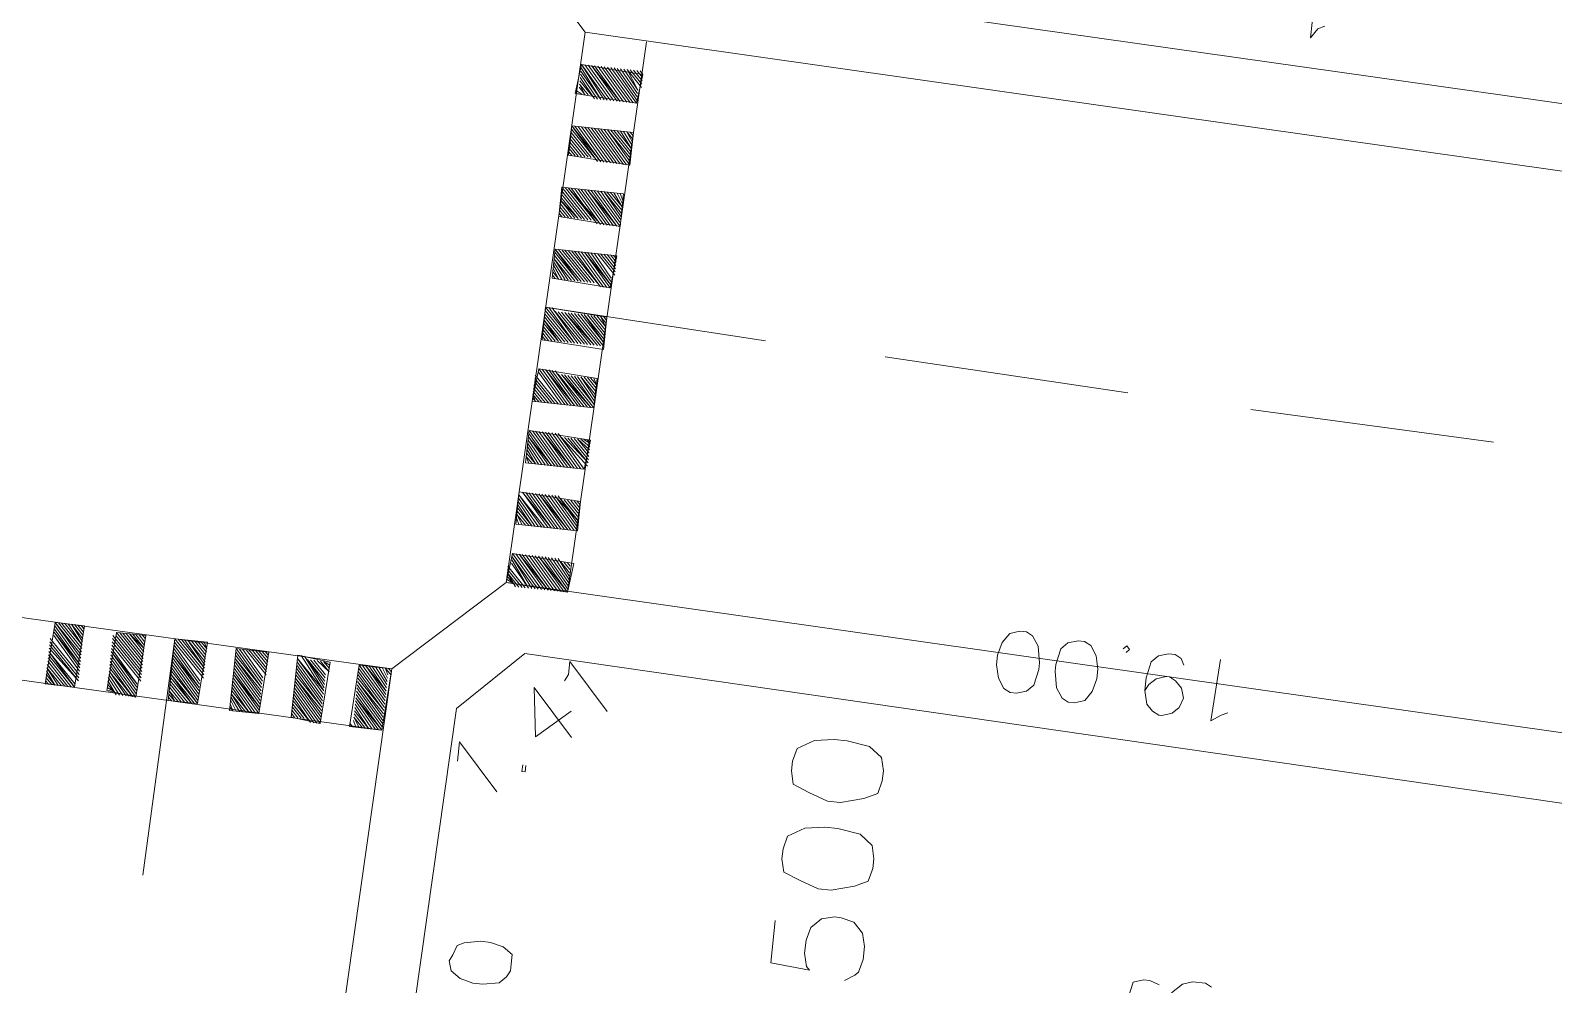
# Model space of a CAD drawing. Header units: metres. Extents: x -977055 to 805873, y -1033982 to 242021.
# Drawn here: x 2573.11 to 2597.9, y 857.35 to 872.87 of the extents above; entities that cross this region are included whole.
import ezdxf

# ---------------------------------------------------------------- set-up
doc = ezdxf.new("R2010")
doc.units = ezdxf.units.M
for name, color, linetype in [('PDF_acera', 7, 'Continuous'), ('PDF_areas por lote', 7, 'Continuous'), ('PDF_COTAS', 7, 'Continuous'), ('PDF_linea de centro', 7, 'Continuous'), ('PDF_LOTES', 7, 'Continuous'), ('PDF_No. lotes', 7, 'Continuous'), ('PDF_PASO DE CEBRA', 7, 'Continuous')]:
    doc.layers.add(name, color=color, linetype=linetype)

# ---------------------------------------------------------------- blocks, each defined once
blk = doc.blocks.new('CALLE')
at = {"layer": 'PDF_acera', "lineweight": 9}
for points in [[(-140.55552, -136.74528), (-139.28544, -138.100032), (-140.34384, -169.216992), (-141.740928, -170.487072), (-209.478528, -168.200928), (-215.70192, -134.20512)], [(-132.08832, -138.354048), (-133.14672, -169.471008), (-131.87664, -170.82576), (-75.188736, -172.773216), (-73.833984, -171.503136), (-72.775584, -140.386176), (-74.045664, -139.031424), (-130.733568, -137.083968)]]:
    blk.add_lwpolyline(points, close=True, dxfattribs=at)
at = {"layer": 'PDF_areas por lote', "lineweight": 9}
blk.add_lwpolyline([(-143.265024, -142.03728), (-143.815392, -142.03728), (-143.857728, -142.545312), (-143.815392, -142.502976), (-143.646048, -142.46064), (-143.476704, -142.46064), (-143.30736, -142.502976), (-143.180352, -142.629984), (-143.138016, -142.799328), (-143.138016, -142.884), (-143.180352, -143.053344), (-143.30736, -143.180352), (-143.476704, -143.222688), (-143.646048, -143.222688), (-143.815392, -143.180352), (-143.857728, -143.138016), (-143.9424, -143.011008)], dxfattribs=at)
for points in [[(-142.46064, -142.03728), (-142.629984, -142.079616), (-142.714656, -142.291296), (-142.799328, -142.545312), (-142.799328, -142.714656), (-142.714656, -143.011008), (-142.629984, -143.180352), (-142.46064, -143.222688), (-142.333632, -143.222688), (-142.164288, -143.180352), (-142.03728, -143.011008), (-141.994944, -142.714656), (-141.994944, -142.545312), (-142.03728, -142.291296), (-142.164288, -142.079616), (-142.333632, -142.03728)], [(-141.317568, -142.03728), (-141.486912, -142.079616), (-141.571584, -142.291296), (-141.656256, -142.545312), (-141.656256, -142.714656), (-141.571584, -143.011008), (-141.486912, -143.180352), (-141.317568, -143.222688), (-141.19056, -143.222688), (-141.021216, -143.180352), (-140.894208, -143.011008), (-140.851872, -142.714656), (-140.851872, -142.545312), (-140.894208, -142.291296), (-141.021216, -142.079616), (-141.19056, -142.03728)]]:
    blk.add_lwpolyline(points, close=True, dxfattribs=at)
at = {"layer": 'PDF_COTAS', "lineweight": 9}
for points in [[(-141.656256, -137.719008), (-141.571584, -137.719008), (-141.40224, -137.719008), (-141.994944, -138.269376)], [(-141.61392, -138.565728), (-141.698592, -138.565728), (-141.698592, -138.608064), (-141.61392, -138.608064)], [(-141.19056, -139.158432), (-140.597856, -138.608064), (-141.232896, -138.692736), (-140.851872, -139.116096)], [(-140.470848, -138.989088), (-140.386176, -139.031424), (-140.216832, -139.031424), (-140.809536, -139.581792)], [(-139.327776, -146.186208), (-139.28544, -146.228544), (-139.243104, -146.186208), (-139.28544, -146.143872)], [(-139.793472, -146.48256), (-139.7088, -146.524896), (-139.624128, -146.609568), (-139.581792, -146.736576), (-139.581792, -146.778912), (-139.624128, -146.863584), (-139.7088, -146.948256), (-139.835808, -146.990592), (-139.962816, -146.948256), (-140.047488, -146.863584), (-140.089824, -146.736576), (-140.089824, -146.69424), (-140.047488, -146.609568), (-139.962816, -146.524896), (-139.793472, -146.48256), (-139.624128, -146.48256), (-139.412448, -146.524896), (-139.327776, -146.609568), (-139.28544, -146.736576), (-139.28544, -146.821248), (-139.327776, -146.90592), (-139.412448, -146.948256)], [(-139.962816, -147.583296), (-140.005152, -147.498624), (-140.089824, -147.371616), (-139.28544, -147.413952)], [(-130.987584, -147.879648), (-131.02992, -147.794976), (-131.156928, -147.710304), (-130.352544, -147.710304)]]:
    blk.add_lwpolyline(points, dxfattribs=at)
for points in [[(-144.238752, -137.888352), (-144.36576, -137.930688), (-144.450432, -138.057696), (-144.492768, -138.22704), (-144.492768, -138.354048), (-144.450432, -138.565728), (-144.36576, -138.6504), (-144.281088, -138.692736), (-144.196416, -138.692736), (-144.069408, -138.692736), (-143.984736, -138.565728), (-143.9424, -138.396384), (-143.9424, -138.269376), (-143.984736, -138.057696), (-144.027072, -137.973024), (-144.15408, -137.930688)], [(-140.005152, -144.831456), (-139.962816, -144.958464), (-139.878144, -145.043136), (-139.666464, -145.085472), (-139.581792, -145.085472), (-139.370112, -145.043136), (-139.243104, -144.958464), (-139.200768, -144.873792), (-139.200768, -144.78912), (-139.243104, -144.662112), (-139.370112, -144.57744), (-139.539456, -144.535104), (-139.666464, -144.535104), (-139.835808, -144.57744), (-139.962816, -144.662112), (-140.005152, -144.746784)], [(-140.047488, -145.593504), (-140.005152, -145.720512), (-139.878144, -145.805184), (-139.7088, -145.84752), (-139.581792, -145.84752), (-139.412448, -145.805184), (-139.28544, -145.720512), (-139.243104, -145.63584), (-139.243104, -145.551168), (-139.28544, -145.42416), (-139.370112, -145.339488), (-139.581792, -145.297152), (-139.666464, -145.297152), (-139.878144, -145.339488), (-140.005152, -145.42416), (-140.047488, -145.508832)]]:
    blk.add_lwpolyline(points, close=True, dxfattribs=at)
at = {"layer": 'PDF_linea de centro', "lineweight": 9}
for points in [[(-143.561376, -133.824096), (-140.470848, -133.908768)], [(-135.68688, -138.22704), (-135.813888, -141.105888)], [(-135.856224, -142.67232), (-135.983232, -145.84752)], [(-136.025568, -147.456288), (-136.11024, -150.631488)]]:
    blk.add_lwpolyline(points, dxfattribs=at)
at = {"layer": 'PDF_LOTES', "lineweight": 20}
for points in [[(-150.2928, -153.298656), (-140.724864, -153.637344), (-140.174496, -138.43872), (-140.97888, -137.634336), (-149.742432, -137.337984)], [(-131.749632, -153.933696), (-122.181696, -154.272384), (-121.631328, -138.269376), (-130.39488, -137.973024), (-131.2416, -138.735072)]]:
    blk.add_lwpolyline(points, close=True, dxfattribs=at)
at = {"layer": 'PDF_No. lotes', "lineweight": 20}
for points in [[(-143.646048, -147.244608), (-143.51904, -147.371616), (-143.476704, -147.498624), (-143.476704, -147.667968), (-143.51904, -147.75264)], [(-143.561376, -147.075264), (-143.51904, -146.948256), (-143.51904, -146.863584), (-143.561376, -146.736576), (-143.773056, -146.69424)]]:
    blk.add_lwpolyline(points, dxfattribs=at)
at = {"layer": 'PDF_PASO DE CEBRA', "lineweight": 9}
for points in [[(-141.359904, -136.702944), (-141.19056, -131.114592)], [(-140.55552, -136.74528), (-140.386176, -131.114592)], [(-141.232896, -132.3), (-141.232896, -132.3)], [(-141.232896, -132.342336), (-141.19056, -132.3)], [(-141.232896, -132.384672), (-141.148224, -132.3)], [(-141.105888, -132.3), (-141.232896, -132.427008), (-141.063552, -132.3)], [(-141.232896, -132.469344), (-141.021216, -132.3), (-141.232896, -132.51168)], [(-141.232896, -132.554016), (-140.97888, -132.3)], [(-141.232896, -132.596352), (-140.936544, -132.3)], [(-141.232896, -132.638688), (-140.894208, -132.3)], [(-140.851872, -132.3), (-141.232896, -132.681024), (-140.809536, -132.3), (-141.19056, -132.681024)], [(-140.7672, -132.3), (-141.148224, -132.72336), (-140.724864, -132.3)], [(-141.105888, -132.72336), (-140.682528, -132.3)], [(-141.063552, -132.72336), (-140.640192, -132.3)], [(-141.021216, -132.72336), (-140.597856, -132.342336)], [(-140.97888, -132.72336), (-140.55552, -132.342336), (-140.936544, -132.72336), (-140.513184, -132.342336)], [(-140.894208, -132.72336), (-140.470848, -132.342336)], [(-140.851872, -132.72336), (-140.428512, -132.342336), (-140.809536, -132.72336)], [(-140.7672, -132.72336), (-140.428512, -132.384672)], [(-140.724864, -132.72336), (-140.428512, -132.427008)], [(-140.428512, -132.469344), (-140.682528, -132.72336), (-140.428512, -132.51168)], [(-140.640192, -132.72336), (-140.428512, -132.554016), (-140.597856, -132.72336)], [(-140.55552, -132.72336), (-140.428512, -132.596352)], [(-140.513184, -132.72336), (-140.428512, -132.638688)], [(-140.470848, -132.72336), (-140.428512, -132.681024)], [(-140.428512, -132.72336), (-140.428512, -132.72336)], [(-141.275232, -133.231392), (-141.105888, -133.104384)], [(-141.275232, -133.273728), (-141.063552, -133.104384)], [(-141.275232, -133.316064), (-141.021216, -133.104384)], [(-141.275232, -133.3584), (-140.97888, -133.104384), (-141.275232, -133.400736)], [(-140.936544, -133.104384), (-141.275232, -133.443072), (-140.894208, -133.104384)], [(-141.275232, -133.485408), (-140.851872, -133.104384)], [(-141.232896, -133.104384), (-141.232896, -133.14672)], [(-141.19056, -133.104384), (-141.232896, -133.189056), (-141.148224, -133.104384)], [(-141.232896, -133.485408), (-140.809536, -133.104384)], [(-141.19056, -133.485408), (-140.7672, -133.104384)], [(-141.148224, -133.485408), (-140.724864, -133.104384), (-141.105888, -133.485408), (-140.682528, -133.104384)], [(-141.063552, -133.527744), (-140.640192, -133.104384)], [(-141.021216, -133.527744), (-140.597856, -133.104384)], [(-140.97888, -133.527744), (-140.55552, -133.104384)], [(-140.936544, -133.527744), (-140.513184, -133.104384)], [(-140.894208, -133.527744), (-140.513184, -133.14672)], [(-140.851872, -133.527744), (-140.470848, -133.14672), (-140.851872, -133.527744)], [(-140.809536, -133.527744), (-140.470848, -133.189056)], [(-140.7672, -133.527744), (-140.470848, -133.231392)], [(-140.724864, -133.527744), (-140.470848, -133.273728)], [(-140.682528, -133.527744), (-140.470848, -133.316064), (-140.640192, -133.527744), (-140.470848, -133.3584)], [(-140.597856, -133.527744), (-140.470848, -133.400736)], [(-140.55552, -133.527744), (-140.470848, -133.443072)], [(-140.513184, -133.527744), (-140.470848, -133.485408)], [(-140.470848, -133.527744), (-140.470848, -133.527744)], [(-141.275232, -133.908768), (-141.275232, -133.908768)], [(-141.275232, -133.951104), (-141.232896, -133.908768)], [(-141.19056, -133.908768), (-141.275232, -133.99344), (-141.148224, -133.908768), (-141.275232, -134.035776)], [(-141.275232, -134.078112), (-141.105888, -133.908768)], [(-141.275232, -134.120448), (-141.063552, -133.908768)], [(-141.275232, -134.162784), (-141.021216, -133.908768)], [(-140.97888, -133.908768), (-141.275232, -134.20512), (-140.936544, -133.908768), (-141.275232, -134.247456)], [(-140.894208, -133.908768), (-141.275232, -134.289792), (-140.851872, -133.908768)], [(-141.232896, -134.289792), (-140.809536, -133.908768)], [(-141.19056, -134.289792), (-140.7672, -133.908768)], [(-141.148224, -134.289792), (-140.724864, -133.908768)], [(-141.105888, -134.289792), (-140.682528, -133.908768), (-141.063552, -134.289792), (-140.640192, -133.908768)], [(-141.021216, -134.289792), (-140.597856, -133.908768)], [(-140.97888, -134.289792), (-140.55552, -133.908768)], [(-140.936544, -134.332128), (-140.513184, -133.908768)], [(-140.894208, -134.332128), (-140.470848, -133.908768)], [(-140.851872, -134.332128), (-140.470848, -133.951104)], [(-140.470848, -133.99344), (-140.809536, -134.332128), (-140.470848, -134.035776)], [(-140.7672, -134.332128), (-140.470848, -134.078112), (-140.724864, -134.332128)], [(-140.682528, -134.332128), (-140.470848, -134.120448)], [(-140.640192, -134.332128), (-140.470848, -134.162784)], [(-140.597856, -134.332128), (-140.470848, -134.20512)], [(-140.470848, -134.247456), (-140.55552, -134.332128), (-140.470848, -134.289792)], [(-140.513184, -134.332128), (-140.470848, -134.332128)], [(-141.317568, -134.713152), (-141.317568, -134.713152)], [(-141.275232, -134.713152), (-141.317568, -134.755488), (-141.232896, -134.713152)], [(-141.317568, -134.797824), (-141.19056, -134.713152)], [(-141.317568, -134.84016), (-141.148224, -134.713152)], [(-141.317568, -134.882496), (-141.105888, -134.713152), (-141.317568, -134.924832)], [(-141.063552, -134.713152), (-141.317568, -134.967168), (-141.021216, -134.713152)], [(-141.317568, -135.009504), (-140.97888, -134.713152)], [(-141.317568, -135.05184), (-140.936544, -134.713152)], [(-141.317568, -135.094176), (-140.894208, -134.713152)], [(-141.275232, -135.094176), (-140.851872, -134.713152), (-141.232896, -135.094176), (-140.809536, -134.713152)], [(-141.19056, -135.094176), (-140.7672, -134.713152)], [(-141.148224, -135.094176), (-140.724864, -134.713152)], [(-141.105888, -135.094176), (-140.682528, -134.713152)], [(-141.063552, -135.094176), (-140.640192, -134.713152), (-141.021216, -135.094176)], [(-140.597856, -134.713152), (-140.97888, -135.094176), (-140.55552, -134.713152)], [(-140.936544, -135.094176), (-140.513184, -134.713152)], [(-140.894208, -135.094176), (-140.513184, -134.755488)], [(-140.851872, -135.094176), (-140.513184, -134.797824)], [(-140.809536, -135.136512), (-140.513184, -134.84016)], [(-140.7672, -135.136512), (-140.513184, -134.882496), (-140.7672, -135.136512)], [(-140.724864, -135.136512), (-140.513184, -134.924832)], [(-140.682528, -135.136512), (-140.513184, -134.967168)], [(-140.640192, -135.136512), (-140.513184, -135.009504)], [(-140.597856, -135.136512), (-140.513184, -135.05184)], [(-140.55552, -135.136512), (-140.513184, -135.094176), (-140.513184, -135.136512)], [(-141.359904, -135.771552), (-141.063552, -135.517536), (-141.359904, -135.771552)], [(-141.359904, -135.813888), (-141.021216, -135.517536)], [(-141.359904, -135.856224), (-140.97888, -135.517536)], [(-141.359904, -135.89856), (-140.936544, -135.517536)], [(-141.317568, -135.517536), (-141.275232, -135.517536), (-141.317568, -135.559872)], [(-141.317568, -135.602208), (-141.232896, -135.517536)], [(-141.317568, -135.644544), (-141.19056, -135.517536)], [(-141.317568, -135.68688), (-141.148224, -135.517536)], [(-141.317568, -135.729216), (-141.105888, -135.517536)], [(-141.317568, -135.89856), (-140.894208, -135.517536)], [(-141.275232, -135.89856), (-140.851872, -135.517536)], [(-141.232896, -135.89856), (-140.809536, -135.517536), (-141.19056, -135.89856)], [(-140.7672, -135.517536), (-141.148224, -135.89856), (-140.724864, -135.517536)], [(-141.105888, -135.89856), (-140.682528, -135.517536)], [(-141.063552, -135.89856), (-140.640192, -135.517536)], [(-141.021216, -135.89856), (-140.597856, -135.517536)], [(-140.97888, -135.89856), (-140.55552, -135.517536), (-140.936544, -135.89856), (-140.513184, -135.559872)], [(-140.894208, -135.89856), (-140.513184, -135.602208)], [(-140.851872, -135.89856), (-140.55552, -135.644544), (-140.809536, -135.89856)], [(-140.7672, -135.89856), (-140.55552, -135.68688)], [(-140.724864, -135.89856), (-140.55552, -135.729216)], [(-140.55552, -135.771552), (-140.682528, -135.940896), (-140.55552, -135.813888)], [(-140.640192, -135.940896), (-140.55552, -135.856224), (-140.597856, -135.940896)], [(-140.55552, -135.940896), (-140.55552, -135.89856)], [(-141.359904, -136.279584), (-141.359904, -136.279584)], [(-141.359904, -136.32192), (-141.317568, -136.279584)], [(-141.359904, -136.364256), (-141.275232, -136.32192)], [(-141.359904, -136.406592), (-141.232896, -136.32192), (-141.359904, -136.448928)], [(-141.359904, -136.491264), (-141.19056, -136.32192)], [(-141.148224, -136.32192), (-141.359904, -136.5336), (-141.105888, -136.32192)], [(-141.359904, -136.575936), (-141.063552, -136.32192)], [(-141.359904, -136.618272), (-141.021216, -136.32192)], [(-141.359904, -136.660608), (-140.97888, -136.32192), (-141.359904, -136.702944), (-140.936544, -136.32192)], [(-141.317568, -136.702944), (-140.894208, -136.32192)], [(-141.275232, -136.702944), (-140.851872, -136.32192)], [(-141.232896, -136.702944), (-140.809536, -136.32192)], [(-141.19056, -136.702944), (-140.7672, -136.32192), (-141.148224, -136.702944)], [(-140.724864, -136.32192), (-141.105888, -136.702944), (-140.682528, -136.32192)], [(-141.063552, -136.702944), (-140.640192, -136.32192)], [(-141.021216, -136.702944), (-140.597856, -136.32192)], [(-140.97888, -136.702944), (-140.55552, -136.32192)], [(-140.936544, -136.702944), (-140.55552, -136.364256)], [(-140.894208, -136.702944), (-140.55552, -136.406592), (-140.851872, -136.702944), (-140.55552, -136.448928)], [(-140.809536, -136.702944), (-140.55552, -136.491264)], [(-140.7672, -136.702944), (-140.55552, -136.5336)], [(-140.724864, -136.702944), (-140.55552, -136.575936)], [(-140.682528, -136.702944), (-140.55552, -136.618272)], [(-140.640192, -136.702944), (-140.55552, -136.660608), (-140.640192, -136.74528)], [(-140.597856, -136.74528), (-140.55552, -136.702944)], [(-139.327776, -138.22704), (-139.158432, -138.100032), (-139.327776, -138.269376)], [(-139.327776, -138.311712), (-139.116096, -138.100032)], [(-139.327776, -138.354048), (-139.07376, -138.100032)], [(-139.031424, -138.142368), (-139.327776, -138.396384), (-138.989088, -138.142368)], [(-139.327776, -138.43872), (-138.946752, -138.142368), (-139.327776, -138.481056)], [(-139.327776, -138.523392), (-138.904416, -138.142368)], [(-139.327776, -138.565728), (-138.904416, -138.184704)], [(-139.28544, -138.142368), (-139.28544, -138.100032), (-132.08832, -138.354048)], [(-139.243104, -138.100032), (-139.28544, -138.184704), (-139.200768, -138.100032)], [(-138.523392, -138.142368), (-138.481056, -138.142368)], [(-138.523392, -138.184704), (-138.43872, -138.142368)], [(-138.523392, -138.22704), (-138.396384, -138.142368), (-138.523392, -138.269376)], [(-138.523392, -138.311712), (-138.354048, -138.142368)], [(-138.311712, -138.142368), (-138.523392, -138.354048), (-138.269376, -138.142368)], [(-138.523392, -138.396384), (-138.22704, -138.142368)], [(-138.523392, -138.43872), (-138.184704, -138.142368)], [(-138.523392, -138.481056), (-138.142368, -138.142368), (-138.523392, -138.523392)], [(-138.523392, -138.565728), (-138.100032, -138.184704), (-138.523392, -138.608064), (-138.100032, -138.22704)], [(-137.719008, -138.184704), (-137.676672, -138.184704)], [(-137.719008, -138.22704), (-137.634336, -138.184704), (-137.719008, -138.269376)], [(-137.592, -138.184704), (-137.719008, -138.311712), (-137.549664, -138.184704)], [(-137.719008, -138.354048), (-137.507328, -138.184704)], [(-137.719008, -138.396384), (-137.464992, -138.184704)], [(-137.719008, -138.43872), (-137.422656, -138.184704)], [(-137.719008, -138.481056), (-137.38032, -138.184704), (-137.719008, -138.523392), (-137.337984, -138.184704)], [(-137.719008, -138.565728), (-137.295648, -138.184704)], [(-136.872288, -138.184704), (-136.914624, -138.22704), (-136.829952, -138.184704), (-136.914624, -138.269376)], [(-136.914624, -138.311712), (-136.787616, -138.184704)], [(-136.914624, -138.354048), (-136.74528, -138.184704)], [(-136.914624, -138.396384), (-136.702944, -138.184704)], [(-136.914624, -138.43872), (-136.660608, -138.184704)], [(-136.914624, -138.481056), (-136.618272, -138.184704), (-136.914624, -138.481056)], [(-136.914624, -138.523392), (-136.575936, -138.184704)], [(-139.327776, -138.608064), (-138.904416, -138.22704), (-139.327776, -138.6504), (-138.904416, -138.269376)], [(-139.327776, -138.692736), (-138.904416, -138.311712)], [(-139.327776, -138.735072), (-138.904416, -138.354048)], [(-139.327776, -138.777408), (-138.904416, -138.396384)], [(-138.523392, -138.6504), (-138.100032, -138.269376)], [(-138.523392, -138.692736), (-138.100032, -138.311712)], [(-138.523392, -138.735072), (-138.100032, -138.354048)], [(-138.523392, -138.777408), (-138.100032, -138.396384), (-138.523392, -138.819744), (-138.100032, -138.43872)], [(-137.719008, -138.608064), (-137.295648, -138.22704)], [(-137.719008, -138.6504), (-137.295648, -138.269376)], [(-137.719008, -138.692736), (-137.295648, -138.311712)], [(-137.719008, -138.735072), (-137.295648, -138.354048), (-137.719008, -138.777408), (-137.295648, -138.396384)], [(-136.914624, -138.565728), (-136.5336, -138.22704)], [(-136.914624, -138.608064), (-136.491264, -138.22704)], [(-136.914624, -138.6504), (-136.491264, -138.269376)], [(-136.914624, -138.692736), (-136.491264, -138.311712), (-136.914624, -138.735072), (-136.491264, -138.354048)], [(-136.914624, -138.777408), (-136.491264, -138.396384)], [(-136.11024, -138.22704), (-136.067904, -138.22704), (-136.11024, -138.269376)], [(-136.11024, -138.311712), (-136.025568, -138.22704)], [(-136.11024, -138.354048), (-135.983232, -138.22704)], [(-136.11024, -138.396384), (-135.940896, -138.22704)], [(-135.89856, -138.22704), (-136.11024, -138.43872), (-135.856224, -138.22704), (-136.11024, -138.481056)], [(-136.11024, -138.523392), (-135.813888, -138.22704)], [(-136.11024, -138.565728), (-135.771552, -138.22704)], [(-136.11024, -138.608064), (-135.729216, -138.22704)], [(-135.68688, -138.22704), (-136.11024, -138.6504), (-135.68688, -138.269376)], [(-136.11024, -138.692736), (-135.68688, -138.311712)], [(-136.11024, -138.735072), (-135.729216, -138.354048)], [(-136.11024, -138.777408), (-135.729216, -138.396384)], [(-135.305856, -138.269376), (-135.305856, -138.269376)], [(-135.305856, -138.311712), (-135.26352, -138.269376)], [(-135.221184, -138.269376), (-135.305856, -138.354048), (-135.178848, -138.269376)], [(-135.305856, -138.396384), (-135.136512, -138.269376)], [(-135.305856, -138.43872), (-135.094176, -138.269376)], [(-135.305856, -138.481056), (-135.05184, -138.269376), (-135.305856, -138.523392)], [(-135.305856, -138.565728), (-135.009504, -138.269376)], [(-134.967168, -138.269376), (-135.305856, -138.608064), (-134.924832, -138.269376), (-135.305856, -138.6504)], [(-135.305856, -138.692736), (-134.924832, -138.311712)], [(-135.305856, -138.735072), (-134.924832, -138.354048)], [(-135.305856, -138.777408), (-134.924832, -138.396384)], [(-134.543808, -138.777408), (-134.120448, -138.396384)], [(-134.501472, -138.269376), (-134.501472, -138.311712), (-134.459136, -138.269376)], [(-134.501472, -138.354048), (-134.4168, -138.269376)], [(-134.501472, -138.396384), (-134.374464, -138.269376)], [(-134.501472, -138.43872), (-134.332128, -138.269376)], [(-134.501472, -138.481056), (-134.289792, -138.269376), (-134.501472, -138.523392), (-134.247456, -138.269376)], [(-134.501472, -138.565728), (-134.20512, -138.269376)], [(-134.501472, -138.608064), (-134.162784, -138.269376)], [(-134.501472, -138.6504), (-134.120448, -138.269376)], [(-134.501472, -138.692736), (-134.120448, -138.311712)], [(-134.501472, -138.735072), (-134.120448, -138.354048), (-134.501472, -138.777408)], [(-133.739424, -138.692736), (-133.316064, -138.311712), (-133.739424, -138.735072), (-133.316064, -138.354048)], [(-133.739424, -138.777408), (-133.316064, -138.396384)], [(-133.697088, -138.311712), (-133.697088, -138.311712)], [(-133.697088, -138.354048), (-133.654752, -138.311712)], [(-133.697088, -138.396384), (-133.612416, -138.311712)], [(-133.697088, -138.43872), (-133.57008, -138.311712)], [(-133.697088, -138.481056), (-133.527744, -138.311712), (-133.697088, -138.481056)], [(-133.697088, -138.523392), (-133.485408, -138.311712)], [(-133.697088, -138.565728), (-133.443072, -138.311712)], [(-133.697088, -138.608064), (-133.400736, -138.311712)], [(-133.697088, -138.6504), (-133.3584, -138.311712)], [(-132.93504, -138.565728), (-132.681024, -138.354048)], [(-132.93504, -138.608064), (-132.638688, -138.354048)], [(-132.596352, -138.354048), (-132.93504, -138.6504), (-132.554016, -138.354048)], [(-132.93504, -138.692736), (-132.51168, -138.354048), (-132.93504, -138.735072)], [(-132.93504, -138.777408), (-132.51168, -138.396384)], [(-132.892704, -138.354048), (-132.892704, -138.311712)], [(-132.892704, -138.396384), (-132.850368, -138.311712)], [(-132.808032, -138.354048), (-132.892704, -138.43872), (-132.765696, -138.354048), (-132.892704, -138.481056)], [(-132.892704, -138.523392), (-132.72336, -138.354048)], [(-139.327776, -138.819744), (-138.904416, -138.43872)], [(-139.327776, -138.86208), (-138.904416, -138.481056), (-139.327776, -138.904416), (-138.904416, -138.523392)], [(-139.28544, -138.904416), (-138.904416, -138.565728)], [(-138.523392, -138.86208), (-138.100032, -138.481056)], [(-138.523392, -138.904416), (-138.100032, -138.523392)], [(-138.523392, -138.946752), (-138.100032, -138.565728)], [(-137.719008, -138.819744), (-137.295648, -138.43872)], [(-137.719008, -138.86208), (-137.295648, -138.481056)], [(-137.719008, -138.904416), (-137.295648, -138.523392)], [(-137.295648, -138.565728), (-137.719008, -138.946752), (-137.337984, -138.608064), (-137.676672, -138.989088)], [(-136.914624, -138.819744), (-136.491264, -138.43872)], [(-136.914624, -138.86208), (-136.5336, -138.481056)], [(-136.914624, -138.904416), (-136.5336, -138.523392), (-136.914624, -138.946752), (-136.5336, -138.565728)], [(-136.11024, -138.819744), (-135.729216, -138.43872)], [(-136.11024, -138.86208), (-135.729216, -138.481056), (-136.11024, -138.904416), (-135.729216, -138.523392)], [(-136.11024, -138.946752), (-135.729216, -138.565728)], [(-135.348192, -138.904416), (-134.924832, -138.523392)], [(-135.348192, -138.946752), (-134.924832, -138.565728)], [(-135.305856, -138.819744), (-134.924832, -138.43872), (-135.305856, -138.819744)], [(-135.305856, -138.86208), (-134.924832, -138.481056)], [(-134.543808, -138.819744), (-134.120448, -138.43872)], [(-134.543808, -138.86208), (-134.120448, -138.481056)], [(-134.543808, -138.904416), (-134.120448, -138.523392)], [(-134.543808, -138.946752), (-134.120448, -138.565728)], [(-133.739424, -138.819744), (-133.316064, -138.43872)], [(-133.739424, -138.86208), (-133.316064, -138.481056)], [(-133.739424, -138.904416), (-133.316064, -138.523392)], [(-133.739424, -138.946752), (-133.316064, -138.565728), (-133.739424, -138.946752)], [(-132.93504, -138.819744), (-132.51168, -138.43872)], [(-132.93504, -138.86208), (-132.51168, -138.481056), (-132.93504, -138.904416), (-132.51168, -138.523392)], [(-132.93504, -138.946752), (-132.51168, -138.565728)], [(-139.243104, -138.904416), (-138.904416, -138.608064)], [(-139.200768, -138.904416), (-138.904416, -138.6504)], [(-139.158432, -138.904416), (-138.904416, -138.692736), (-139.158432, -138.904416)], [(-139.116096, -138.904416), (-138.904416, -138.735072)], [(-139.07376, -138.904416), (-138.946752, -138.777408)], [(-138.481056, -138.946752), (-138.100032, -138.608064)], [(-138.43872, -138.946752), (-138.100032, -138.6504)], [(-138.142368, -138.6504), (-138.396384, -138.946752), (-138.142368, -138.692736)], [(-138.354048, -138.946752), (-138.142368, -138.735072)], [(-138.311712, -138.946752), (-138.142368, -138.777408)], [(-137.337984, -138.6504), (-137.634336, -138.989088), (-137.337984, -138.692736)], [(-137.592, -138.989088), (-137.337984, -138.735072)], [(-137.549664, -138.989088), (-137.337984, -138.777408)], [(-136.914624, -138.989088), (-136.5336, -138.608064)], [(-136.5336, -138.6504), (-136.872288, -138.989088), (-136.5336, -138.692736)], [(-136.829952, -138.989088), (-136.5336, -138.735072)], [(-136.787616, -138.989088), (-136.5336, -138.777408), (-136.74528, -138.989088)], [(-136.11024, -138.989088), (-135.729216, -138.608064)], [(-136.11024, -139.031424), (-135.729216, -138.6504)], [(-135.729216, -138.692736), (-136.067904, -139.031424), (-135.729216, -138.735072), (-136.025568, -139.031424)], [(-135.983232, -139.031424), (-135.729216, -138.777408)], [(-135.348192, -138.989088), (-134.924832, -138.608064)], [(-135.348192, -139.031424), (-134.924832, -138.6504), (-135.305856, -139.031424), (-134.924832, -138.692736)], [(-135.26352, -139.031424), (-134.924832, -138.735072)], [(-135.221184, -139.031424), (-134.924832, -138.777408)], [(-134.543808, -138.989088), (-134.120448, -138.608064), (-134.543808, -139.031424), (-134.120448, -138.6504)], [(-134.543808, -139.07376), (-134.120448, -138.692736)], [(-134.501472, -139.07376), (-134.120448, -138.735072)], [(-134.459136, -139.07376), (-134.120448, -138.777408)], [(-133.739424, -138.989088), (-133.316064, -138.608064)], [(-133.739424, -139.031424), (-133.316064, -138.6504)], [(-133.739424, -139.07376), (-133.316064, -138.692736)], [(-133.739424, -139.116096), (-133.316064, -138.735072)], [(-133.697088, -139.116096), (-133.316064, -138.777408), (-133.654752, -139.116096)], [(-132.93504, -138.989088), (-132.51168, -138.608064)], [(-132.93504, -139.031424), (-132.51168, -138.6504)], [(-132.93504, -139.07376), (-132.51168, -138.692736)], [(-132.93504, -139.116096), (-132.51168, -138.735072), (-132.93504, -139.116096)], [(-132.892704, -139.116096), (-132.51168, -138.777408)], [(-139.327776, -138.904416), (-132.130656, -139.158432)], [(-139.031424, -138.904416), (-138.946752, -138.819744)], [(-138.989088, -138.904416), (-138.946752, -138.86208)], [(-138.946752, -138.904416), (-138.946752, -138.904416)], [(-138.269376, -138.946752), (-138.142368, -138.819744)], [(-138.22704, -138.946752), (-138.142368, -138.86208)], [(-138.184704, -138.946752), (-138.142368, -138.904416), (-138.184704, -138.946752)], [(-137.507328, -138.989088), (-137.337984, -138.819744), (-137.464992, -138.989088)], [(-137.422656, -138.989088), (-137.337984, -138.86208)], [(-137.337984, -138.904416), (-137.38032, -138.989088), (-137.337984, -138.946752)], [(-136.702944, -138.989088), (-136.5336, -138.819744)], [(-136.660608, -138.989088), (-136.5336, -138.86208)], [(-136.5336, -138.904416), (-136.618272, -138.989088), (-136.5336, -138.946752)], [(-136.575936, -138.989088), (-136.5336, -138.989088)], [(-135.940896, -139.031424), (-135.729216, -138.819744)], [(-135.89856, -139.031424), (-135.729216, -138.86208)], [(-135.729216, -138.904416), (-135.856224, -139.031424), (-135.729216, -138.946752), (-135.813888, -139.031424)], [(-135.771552, -139.031424), (-135.729216, -138.989088)], [(-135.178848, -139.07376), (-134.924832, -138.819744)], [(-135.136512, -139.07376), (-134.924832, -138.86208)], [(-135.094176, -139.07376), (-134.924832, -138.904416), (-135.094176, -139.07376)], [(-135.05184, -139.07376), (-134.924832, -138.946752)], [(-135.009504, -139.07376), (-134.924832, -138.989088)], [(-134.4168, -139.07376), (-134.120448, -138.819744), (-134.374464, -139.07376)], [(-134.332128, -139.07376), (-134.120448, -138.86208)], [(-134.120448, -138.904416), (-134.289792, -139.07376), (-134.120448, -138.946752)], [(-134.247456, -139.07376), (-134.120448, -138.989088)], [(-133.612416, -139.116096), (-133.316064, -138.819744)], [(-133.57008, -139.116096), (-133.316064, -138.86208)], [(-133.316064, -138.904416), (-133.527744, -139.116096), (-133.316064, -138.946752)], [(-133.485408, -139.116096), (-133.316064, -138.989088)], [(-132.850368, -139.116096), (-132.51168, -138.819744)], [(-132.808032, -139.116096), (-132.51168, -138.86208)], [(-132.51168, -138.904416), (-132.765696, -139.116096), (-132.51168, -138.946752), (-132.72336, -139.158432)], [(-132.681024, -139.158432), (-132.51168, -138.989088)], [(-134.967168, -139.07376), (-134.924832, -139.031424)], [(-134.20512, -139.07376), (-134.120448, -139.031424)], [(-134.162784, -139.07376), (-134.120448, -139.07376)], [(-133.443072, -139.116096), (-133.316064, -139.031424), (-133.400736, -139.116096)], [(-133.3584, -139.116096), (-133.316064, -139.07376)], [(-132.638688, -139.158432), (-132.51168, -139.031424)], [(-132.596352, -139.158432), (-132.51168, -139.07376)], [(-132.554016, -139.158432), (-132.51168, -139.116096)]]:
    blk.add_lwpolyline(points, dxfattribs=at)
for points in [[(-141.232896, -132.681024), (-140.428512, -132.72336), (-140.428512, -132.342336), (-141.232896, -132.3)], [(-141.275232, -133.485408), (-140.470848, -133.527744), (-140.470848, -133.14672), (-141.232896, -133.104384)], [(-141.275232, -134.289792), (-140.470848, -134.332128), (-140.470848, -133.908768), (-141.275232, -133.908768)], [(-141.317568, -135.094176), (-140.513184, -135.136512), (-140.513184, -134.713152), (-141.317568, -134.713152)], [(-141.359904, -135.89856), (-140.55552, -135.940896), (-140.513184, -135.517536), (-141.317568, -135.517536)], [(-141.359904, -136.702944), (-140.55552, -136.74528), (-140.55552, -136.32192), (-141.359904, -136.279584)], [(-139.327776, -138.904416), (-138.946752, -138.946752), (-138.904416, -138.142368), (-139.28544, -138.100032)], [(-138.523392, -138.946752), (-138.142368, -138.946752), (-138.100032, -138.142368), (-138.523392, -138.142368)], [(-137.719008, -138.946752), (-137.337984, -138.989088), (-137.295648, -138.184704), (-137.719008, -138.184704)], [(-136.914624, -138.989088), (-136.5336, -138.989088), (-136.491264, -138.22704), (-136.914624, -138.184704)], [(-136.152576, -139.031424), (-135.729216, -139.031424), (-135.68688, -138.22704), (-136.11024, -138.22704)], [(-135.348192, -139.031424), (-134.924832, -139.07376), (-134.924832, -138.269376), (-135.305856, -138.269376)], [(-134.543808, -139.07376), (-134.120448, -139.07376), (-134.120448, -138.269376), (-134.501472, -138.269376)], [(-133.739424, -139.116096), (-133.316064, -139.116096), (-133.316064, -138.311712), (-133.697088, -138.311712)], [(-132.93504, -139.116096), (-132.554016, -139.158432), (-132.51168, -138.354048), (-132.892704, -138.311712)]]:
    blk.add_lwpolyline(points, close=True, dxfattribs=at)

msp = doc.modelspace()

# ---------------------------------------------------------------- block references
at = {"xscale": 1.255773352820658, "yscale": 1.255773352820658, "zscale": 1.255773352820658, "rotation": 83.85573648860341}
msp.add_blockref('CALLE', (2427.15058, 1056.36283, 1015.371), dxfattribs=at)

doc.saveas('drawing.dxf')
